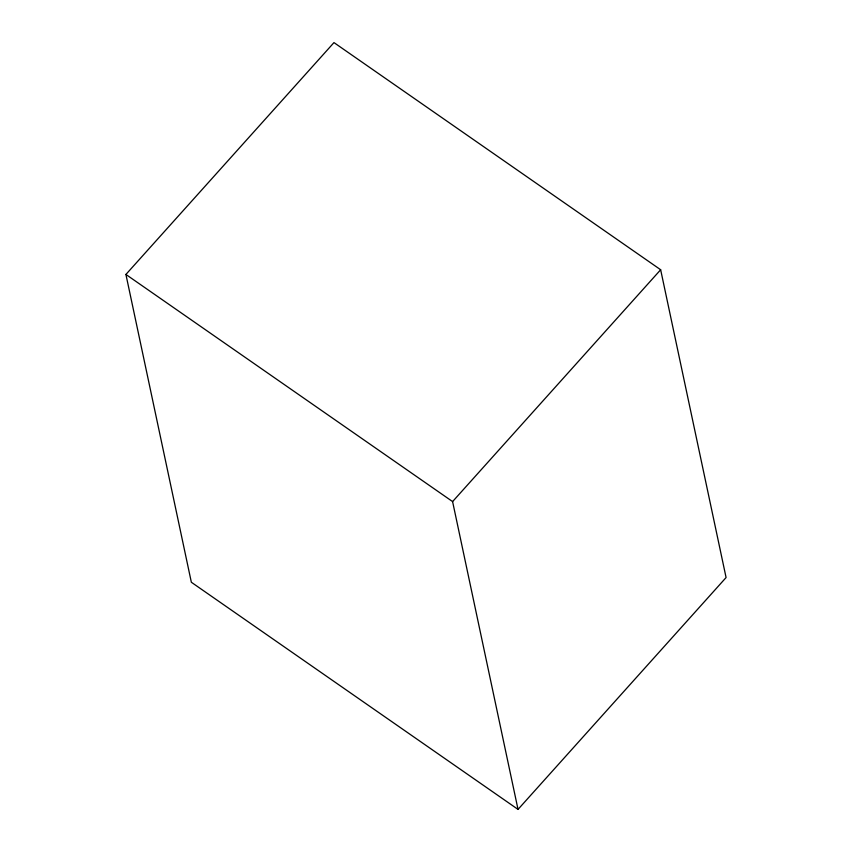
<?xml version="1.0" encoding="UTF-8"?>
<svg xmlns="http://www.w3.org/2000/svg" width="852" height="852" viewBox="0 0 852 852"><rect width="100%" height="100%" fill="white"/><g stroke="black" fill="none" stroke-linecap="round" stroke-linejoin="round"><path stroke-width="1.28" d="M125.915 274.45L333.973 42.6L660.651 269.743L726.085 577.549L518.027 809.4L191.349 582.257L125.915 274.45L452.593 501.583L518.027 809.4M452.593 501.583L660.651 269.743"/></g></svg>
